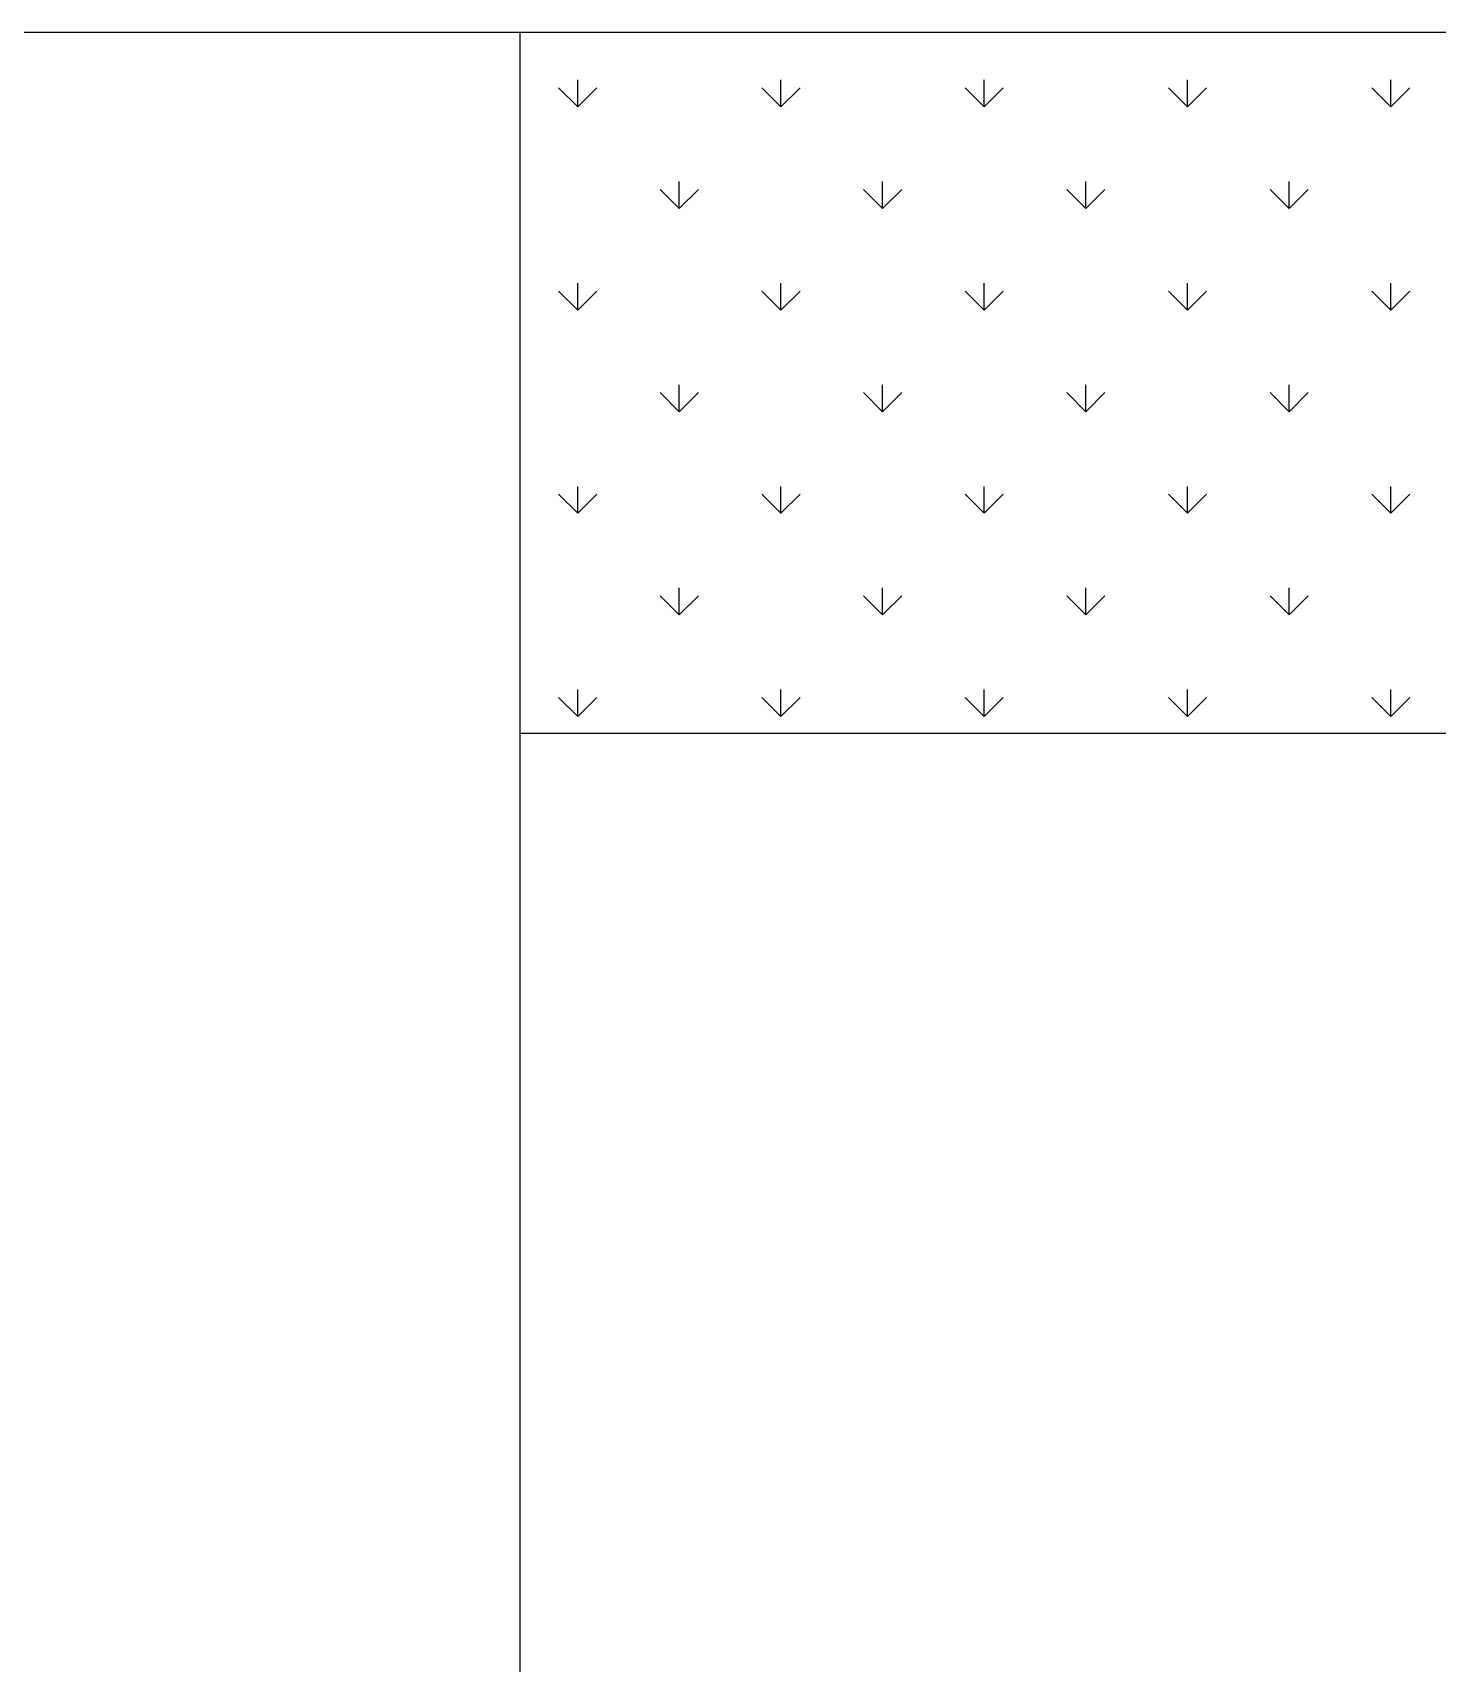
# Model space of a CAD drawing. Header units: inches. Extents: x -580 to 220, y 1335 to 2135.
# Drawn here: x -396.3 to -344.2, y 1973 to 2033.5 of the extents above; entities that cross this region are included whole.
import ezdxf

# ---------------------------------------------------------------- set-up
doc = ezdxf.new("R2010")
doc.units = ezdxf.units.IN
doc.header["$MEASUREMENT"] = 0
for name, color, linetype in [('Corte interior', 7, 'Continuous'), ('Grabado linea bajo', 7, 'Continuous'), ('grabado linea intenso', 7, 'Continuous'), ('grabado linea medio', 7, 'Continuous')]:
    doc.layers.add(name, color=color, linetype=linetype)

# ---------------------------------------------------------------- blocks, each defined once
blk = doc.blocks.new('block 12')
at = {"layer": 'Corte interior', "color": 5, "lineweight": 25}
blk.add_lwpolyline([(-310.238, 2007.546), (-310.238, 1939.546), (-378.238, 1939.546), (-378.238, 2007.546), (-310.238, 2007.546)], dxfattribs=at)
blk = doc.blocks.new('block 14')
at = {"layer": 'grabado linea intenso', "color": 2, "lineweight": 25}
blk.add_open_spline([(-553.238, 1913.546), (-553.238, 1913.546), (-304.238, 1913.546), (-304.238, 1913.546), (-298.716, 1913.546), (-294.238, 1918.023), (-294.238, 1923.546), (-294.238, 1923.546), (-294.238, 2023.546), (-294.238, 2023.546), (-294.238, 2029.069), (-298.716, 2033.546), (-304.238, 2033.546), (-304.238, 2033.546), (-553.238, 2033.546), (-553.238, 2033.546)], degree=3, knots=[0, 0, 0, 0, 1, 1, 1, 2, 2, 2, 3, 3, 3, 4, 4, 4, 5, 5, 5, 5], dxfattribs=at)
blk = doc.blocks.new('block 18')
at = {"layer": 'grabado linea medio', "color": 3, "lineweight": 25}
blk.add_lwpolyline([(-378.238, 2007.546), (-378.238, 2033.546)], dxfattribs=at)
blk = doc.blocks.new('block 258')
at = {"layer": 'Grabado linea bajo', "color": 4, "lineweight": 25}
blk.add_lwpolyline([(-376.102, 2008.161), (-376.102, 2009.161)], dxfattribs=at)
blk = doc.blocks.new('block 259')
at = {"layer": 'Grabado linea bajo', "color": 4, "lineweight": 25}
blk.add_lwpolyline([(-376.102, 2015.704), (-376.102, 2016.704)], dxfattribs=at)
blk = doc.blocks.new('block 260')
at = {"layer": 'Grabado linea bajo', "color": 4, "lineweight": 25}
blk.add_lwpolyline([(-376.102, 2023.247), (-376.102, 2024.248)], dxfattribs=at)
blk = doc.blocks.new('block 261')
at = {"layer": 'Grabado linea bajo', "color": 4, "lineweight": 25}
blk.add_lwpolyline([(-376.102, 2030.791), (-376.102, 2031.791)], dxfattribs=at)
blk = doc.blocks.new('block 262')
at = {"layer": 'Grabado linea bajo', "color": 4, "lineweight": 25}
blk.add_lwpolyline([(-372.331, 2011.932), (-372.331, 2012.932)], dxfattribs=at)
blk = doc.blocks.new('block 263')
at = {"layer": 'Grabado linea bajo', "color": 4, "lineweight": 25}
blk.add_lwpolyline([(-372.331, 2019.476), (-372.331, 2020.476)], dxfattribs=at)
blk = doc.blocks.new('block 264')
at = {"layer": 'Grabado linea bajo', "color": 4, "lineweight": 25}
blk.add_lwpolyline([(-372.331, 2027.019), (-372.331, 2028.019)], dxfattribs=at)
blk = doc.blocks.new('block 265')
at = {"layer": 'Grabado linea bajo', "color": 4, "lineweight": 25}
blk.add_lwpolyline([(-368.559, 2008.161), (-368.559, 2009.161)], dxfattribs=at)
blk = doc.blocks.new('block 266')
at = {"layer": 'Grabado linea bajo', "color": 4, "lineweight": 25}
blk.add_lwpolyline([(-368.559, 2015.704), (-368.559, 2016.704)], dxfattribs=at)
blk = doc.blocks.new('block 267')
at = {"layer": 'Grabado linea bajo', "color": 4, "lineweight": 25}
blk.add_lwpolyline([(-368.559, 2023.247), (-368.559, 2024.248)], dxfattribs=at)
blk = doc.blocks.new('block 268')
at = {"layer": 'Grabado linea bajo', "color": 4, "lineweight": 25}
blk.add_lwpolyline([(-368.559, 2030.791), (-368.559, 2031.791)], dxfattribs=at)
blk = doc.blocks.new('block 269')
at = {"layer": 'Grabado linea bajo', "color": 4, "lineweight": 25}
blk.add_lwpolyline([(-364.787, 2011.932), (-364.787, 2012.932)], dxfattribs=at)
blk = doc.blocks.new('block 270')
at = {"layer": 'Grabado linea bajo', "color": 4, "lineweight": 25}
blk.add_lwpolyline([(-364.787, 2019.476), (-364.787, 2020.476)], dxfattribs=at)
blk = doc.blocks.new('block 271')
at = {"layer": 'Grabado linea bajo', "color": 4, "lineweight": 25}
blk.add_lwpolyline([(-364.787, 2027.019), (-364.787, 2028.019)], dxfattribs=at)
blk = doc.blocks.new('block 272')
at = {"layer": 'Grabado linea bajo', "color": 4, "lineweight": 25}
blk.add_lwpolyline([(-361.015, 2008.161), (-361.015, 2009.161)], dxfattribs=at)
blk = doc.blocks.new('block 273')
at = {"layer": 'Grabado linea bajo', "color": 4, "lineweight": 25}
blk.add_lwpolyline([(-361.015, 2015.704), (-361.015, 2016.704)], dxfattribs=at)
blk = doc.blocks.new('block 274')
at = {"layer": 'Grabado linea bajo', "color": 4, "lineweight": 25}
blk.add_lwpolyline([(-361.015, 2023.247), (-361.015, 2024.248)], dxfattribs=at)
blk = doc.blocks.new('block 275')
at = {"layer": 'Grabado linea bajo', "color": 4, "lineweight": 25}
blk.add_lwpolyline([(-361.015, 2030.791), (-361.015, 2031.791)], dxfattribs=at)
blk = doc.blocks.new('block 276')
at = {"layer": 'Grabado linea bajo', "color": 4, "lineweight": 25}
blk.add_lwpolyline([(-357.244, 2011.932), (-357.244, 2012.932)], dxfattribs=at)
blk = doc.blocks.new('block 277')
at = {"layer": 'Grabado linea bajo', "color": 4, "lineweight": 25}
blk.add_lwpolyline([(-357.244, 2019.476), (-357.244, 2020.476)], dxfattribs=at)
blk = doc.blocks.new('block 278')
at = {"layer": 'Grabado linea bajo', "color": 4, "lineweight": 25}
blk.add_lwpolyline([(-357.244, 2027.019), (-357.244, 2028.019)], dxfattribs=at)
blk = doc.blocks.new('block 279')
at = {"layer": 'Grabado linea bajo', "color": 4, "lineweight": 25}
blk.add_lwpolyline([(-353.472, 2008.161), (-353.472, 2009.161)], dxfattribs=at)
blk = doc.blocks.new('block 280')
at = {"layer": 'Grabado linea bajo', "color": 4, "lineweight": 25}
blk.add_lwpolyline([(-353.472, 2015.704), (-353.472, 2016.704)], dxfattribs=at)
blk = doc.blocks.new('block 281')
at = {"layer": 'Grabado linea bajo', "color": 4, "lineweight": 25}
blk.add_lwpolyline([(-353.472, 2023.247), (-353.472, 2024.248)], dxfattribs=at)
blk = doc.blocks.new('block 282')
at = {"layer": 'Grabado linea bajo', "color": 4, "lineweight": 25}
blk.add_lwpolyline([(-353.472, 2030.791), (-353.472, 2031.791)], dxfattribs=at)
blk = doc.blocks.new('block 283')
at = {"layer": 'Grabado linea bajo', "color": 4, "lineweight": 25}
blk.add_lwpolyline([(-349.7, 2011.932), (-349.7, 2012.932)], dxfattribs=at)
blk = doc.blocks.new('block 284')
at = {"layer": 'Grabado linea bajo', "color": 4, "lineweight": 25}
blk.add_lwpolyline([(-349.7, 2019.476), (-349.7, 2020.476)], dxfattribs=at)
blk = doc.blocks.new('block 285')
at = {"layer": 'Grabado linea bajo', "color": 4, "lineweight": 25}
blk.add_lwpolyline([(-349.7, 2027.019), (-349.7, 2028.019)], dxfattribs=at)
blk = doc.blocks.new('block 286')
at = {"layer": 'Grabado linea bajo', "color": 4, "lineweight": 25}
blk.add_lwpolyline([(-345.929, 2008.161), (-345.929, 2009.161)], dxfattribs=at)
blk = doc.blocks.new('block 287')
at = {"layer": 'Grabado linea bajo', "color": 4, "lineweight": 25}
blk.add_lwpolyline([(-345.929, 2015.704), (-345.929, 2016.704)], dxfattribs=at)
blk = doc.blocks.new('block 288')
at = {"layer": 'Grabado linea bajo', "color": 4, "lineweight": 25}
blk.add_lwpolyline([(-345.929, 2023.247), (-345.929, 2024.248)], dxfattribs=at)
blk = doc.blocks.new('block 289')
at = {"layer": 'Grabado linea bajo', "color": 4, "lineweight": 25}
blk.add_lwpolyline([(-345.929, 2030.791), (-345.929, 2031.791)], dxfattribs=at)
blk = doc.blocks.new('block 945')
at = {"layer": 'Grabado linea bajo', "color": 4, "lineweight": 25}
blk.add_lwpolyline([(-376.102, 2030.791), (-375.395, 2031.498)], dxfattribs=at)
blk = doc.blocks.new('block 955')
at = {"layer": 'Grabado linea bajo', "color": 4, "lineweight": 25}
blk.add_lwpolyline([(-376.102, 2023.247), (-375.395, 2023.955)], dxfattribs=at)
blk = doc.blocks.new('block 956')
at = {"layer": 'Grabado linea bajo', "color": 4, "lineweight": 25}
blk.add_lwpolyline([(-372.331, 2027.019), (-371.623, 2027.726)], dxfattribs=at)
blk = doc.blocks.new('block 957')
at = {"layer": 'Grabado linea bajo', "color": 4, "lineweight": 25}
blk.add_lwpolyline([(-368.559, 2030.791), (-367.852, 2031.498)], dxfattribs=at)
blk = doc.blocks.new('block 965')
at = {"layer": 'Grabado linea bajo', "color": 4, "lineweight": 25}
blk.add_lwpolyline([(-376.102, 2015.704), (-375.395, 2016.411)], dxfattribs=at)
blk = doc.blocks.new('block 966')
at = {"layer": 'Grabado linea bajo', "color": 4, "lineweight": 25}
blk.add_lwpolyline([(-372.331, 2019.476), (-371.623, 2020.183)], dxfattribs=at)
blk = doc.blocks.new('block 967')
at = {"layer": 'Grabado linea bajo', "color": 4, "lineweight": 25}
blk.add_lwpolyline([(-368.559, 2023.247), (-367.852, 2023.955)], dxfattribs=at)
blk = doc.blocks.new('block 968')
at = {"layer": 'Grabado linea bajo', "color": 4, "lineweight": 25}
blk.add_lwpolyline([(-364.787, 2027.019), (-364.08, 2027.726)], dxfattribs=at)
blk = doc.blocks.new('block 969')
at = {"layer": 'Grabado linea bajo', "color": 4, "lineweight": 25}
blk.add_lwpolyline([(-361.015, 2030.791), (-360.308, 2031.498)], dxfattribs=at)
blk = doc.blocks.new('block 975')
at = {"layer": 'Grabado linea bajo', "color": 4, "lineweight": 25}
blk.add_lwpolyline([(-376.102, 2008.161), (-375.395, 2008.868)], dxfattribs=at)
blk = doc.blocks.new('block 976')
at = {"layer": 'Grabado linea bajo', "color": 4, "lineweight": 25}
blk.add_lwpolyline([(-372.331, 2011.932), (-371.623, 2012.639)], dxfattribs=at)
blk = doc.blocks.new('block 977')
at = {"layer": 'Grabado linea bajo', "color": 4, "lineweight": 25}
blk.add_lwpolyline([(-368.559, 2015.704), (-367.852, 2016.411)], dxfattribs=at)
blk = doc.blocks.new('block 978')
at = {"layer": 'Grabado linea bajo', "color": 4, "lineweight": 25}
blk.add_lwpolyline([(-364.787, 2019.476), (-364.08, 2020.183)], dxfattribs=at)
blk = doc.blocks.new('block 979')
at = {"layer": 'Grabado linea bajo', "color": 4, "lineweight": 25}
blk.add_lwpolyline([(-361.015, 2023.247), (-360.308, 2023.955)], dxfattribs=at)
blk = doc.blocks.new('block 980')
at = {"layer": 'Grabado linea bajo', "color": 4, "lineweight": 25}
blk.add_lwpolyline([(-357.244, 2027.019), (-356.537, 2027.726)], dxfattribs=at)
blk = doc.blocks.new('block 981')
at = {"layer": 'Grabado linea bajo', "color": 4, "lineweight": 25}
blk.add_lwpolyline([(-353.472, 2030.791), (-352.765, 2031.498)], dxfattribs=at)
blk = doc.blocks.new('block 985')
at = {"layer": 'Grabado linea bajo', "color": 4, "lineweight": 25}
blk.add_lwpolyline([(-368.559, 2008.161), (-367.852, 2008.868)], dxfattribs=at)
blk = doc.blocks.new('block 986')
at = {"layer": 'Grabado linea bajo', "color": 4, "lineweight": 25}
blk.add_lwpolyline([(-364.787, 2011.932), (-364.08, 2012.639)], dxfattribs=at)
blk = doc.blocks.new('block 987')
at = {"layer": 'Grabado linea bajo', "color": 4, "lineweight": 25}
blk.add_lwpolyline([(-361.015, 2015.704), (-360.308, 2016.411)], dxfattribs=at)
blk = doc.blocks.new('block 988')
at = {"layer": 'Grabado linea bajo', "color": 4, "lineweight": 25}
blk.add_lwpolyline([(-357.244, 2019.476), (-356.537, 2020.183)], dxfattribs=at)
blk = doc.blocks.new('block 989')
at = {"layer": 'Grabado linea bajo', "color": 4, "lineweight": 25}
blk.add_lwpolyline([(-353.472, 2023.247), (-352.765, 2023.955)], dxfattribs=at)
blk = doc.blocks.new('block 990')
at = {"layer": 'Grabado linea bajo', "color": 4, "lineweight": 25}
blk.add_lwpolyline([(-349.7, 2027.019), (-348.993, 2027.726)], dxfattribs=at)
blk = doc.blocks.new('block 991')
at = {"layer": 'Grabado linea bajo', "color": 4, "lineweight": 25}
blk.add_lwpolyline([(-345.929, 2030.791), (-345.221, 2031.498)], dxfattribs=at)
blk = doc.blocks.new('block 993')
at = {"layer": 'Grabado linea bajo', "color": 4, "lineweight": 25}
blk.add_lwpolyline([(-361.015, 2008.161), (-360.308, 2008.868)], dxfattribs=at)
blk = doc.blocks.new('block 994')
at = {"layer": 'Grabado linea bajo', "color": 4, "lineweight": 25}
blk.add_lwpolyline([(-357.244, 2011.932), (-356.537, 2012.639)], dxfattribs=at)
blk = doc.blocks.new('block 995')
at = {"layer": 'Grabado linea bajo', "color": 4, "lineweight": 25}
blk.add_lwpolyline([(-353.472, 2015.704), (-352.765, 2016.411)], dxfattribs=at)
blk = doc.blocks.new('block 996')
at = {"layer": 'Grabado linea bajo', "color": 4, "lineweight": 25}
blk.add_lwpolyline([(-349.7, 2019.476), (-348.993, 2020.183)], dxfattribs=at)
blk = doc.blocks.new('block 997')
at = {"layer": 'Grabado linea bajo', "color": 4, "lineweight": 25}
blk.add_lwpolyline([(-345.929, 2023.247), (-345.221, 2023.955)], dxfattribs=at)
blk = doc.blocks.new('block 1000')
at = {"layer": 'Grabado linea bajo', "color": 4, "lineweight": 25}
blk.add_lwpolyline([(-353.472, 2008.161), (-352.765, 2008.868)], dxfattribs=at)
blk = doc.blocks.new('block 1001')
at = {"layer": 'Grabado linea bajo', "color": 4, "lineweight": 25}
blk.add_lwpolyline([(-349.7, 2011.932), (-348.993, 2012.639)], dxfattribs=at)
blk = doc.blocks.new('block 1002')
at = {"layer": 'Grabado linea bajo', "color": 4, "lineweight": 25}
blk.add_lwpolyline([(-345.929, 2015.704), (-345.221, 2016.411)], dxfattribs=at)
blk = doc.blocks.new('block 1007')
at = {"layer": 'Grabado linea bajo', "color": 4, "lineweight": 25}
blk.add_lwpolyline([(-345.929, 2008.161), (-345.221, 2008.868)], dxfattribs=at)
blk = doc.blocks.new('block 1683')
at = {"layer": 'Grabado linea bajo', "color": 4, "lineweight": 25}
blk.add_lwpolyline([(-376.102, 2008.161), (-376.809, 2008.868)], dxfattribs=at)
blk = doc.blocks.new('block 1687')
at = {"layer": 'Grabado linea bajo', "color": 4, "lineweight": 25}
blk.add_lwpolyline([(-368.559, 2008.161), (-369.266, 2008.868)], dxfattribs=at)
blk = doc.blocks.new('block 1688')
at = {"layer": 'Grabado linea bajo', "color": 4, "lineweight": 25}
blk.add_lwpolyline([(-372.331, 2011.932), (-373.038, 2012.639)], dxfattribs=at)
blk = doc.blocks.new('block 1689')
at = {"layer": 'Grabado linea bajo', "color": 4, "lineweight": 25}
blk.add_lwpolyline([(-376.102, 2015.704), (-376.809, 2016.411)], dxfattribs=at)
blk = doc.blocks.new('block 1694')
at = {"layer": 'Grabado linea bajo', "color": 4, "lineweight": 25}
blk.add_lwpolyline([(-361.015, 2008.161), (-361.723, 2008.868)], dxfattribs=at)
blk = doc.blocks.new('block 1695')
at = {"layer": 'Grabado linea bajo', "color": 4, "lineweight": 25}
blk.add_lwpolyline([(-364.787, 2011.932), (-365.494, 2012.639)], dxfattribs=at)
blk = doc.blocks.new('block 1696')
at = {"layer": 'Grabado linea bajo', "color": 4, "lineweight": 25}
blk.add_lwpolyline([(-368.559, 2015.704), (-369.266, 2016.411)], dxfattribs=at)
blk = doc.blocks.new('block 1697')
at = {"layer": 'Grabado linea bajo', "color": 4, "lineweight": 25}
blk.add_lwpolyline([(-372.331, 2019.476), (-373.038, 2020.183)], dxfattribs=at)
blk = doc.blocks.new('block 1698')
at = {"layer": 'Grabado linea bajo', "color": 4, "lineweight": 25}
blk.add_lwpolyline([(-376.102, 2023.247), (-376.809, 2023.955)], dxfattribs=at)
blk = doc.blocks.new('block 1703')
at = {"layer": 'Grabado linea bajo', "color": 4, "lineweight": 25}
blk.add_lwpolyline([(-353.472, 2008.161), (-354.179, 2008.868)], dxfattribs=at)
blk = doc.blocks.new('block 1704')
at = {"layer": 'Grabado linea bajo', "color": 4, "lineweight": 25}
blk.add_lwpolyline([(-357.244, 2011.932), (-357.951, 2012.639)], dxfattribs=at)
blk = doc.blocks.new('block 1705')
at = {"layer": 'Grabado linea bajo', "color": 4, "lineweight": 25}
blk.add_lwpolyline([(-361.015, 2015.704), (-361.723, 2016.411)], dxfattribs=at)
blk = doc.blocks.new('block 1706')
at = {"layer": 'Grabado linea bajo', "color": 4, "lineweight": 25}
blk.add_lwpolyline([(-364.787, 2019.476), (-365.494, 2020.183)], dxfattribs=at)
blk = doc.blocks.new('block 1707')
at = {"layer": 'Grabado linea bajo', "color": 4, "lineweight": 25}
blk.add_lwpolyline([(-368.559, 2023.247), (-369.266, 2023.955)], dxfattribs=at)
blk = doc.blocks.new('block 1708')
at = {"layer": 'Grabado linea bajo', "color": 4, "lineweight": 25}
blk.add_lwpolyline([(-372.331, 2027.019), (-373.038, 2027.726)], dxfattribs=at)
blk = doc.blocks.new('block 1709')
at = {"layer": 'Grabado linea bajo', "color": 4, "lineweight": 25}
blk.add_lwpolyline([(-376.102, 2030.791), (-376.809, 2031.498)], dxfattribs=at)
blk = doc.blocks.new('block 1714')
at = {"layer": 'Grabado linea bajo', "color": 4, "lineweight": 25}
blk.add_lwpolyline([(-345.929, 2008.161), (-346.636, 2008.868)], dxfattribs=at)
blk = doc.blocks.new('block 1715')
at = {"layer": 'Grabado linea bajo', "color": 4, "lineweight": 25}
blk.add_lwpolyline([(-349.7, 2011.932), (-350.408, 2012.639)], dxfattribs=at)
blk = doc.blocks.new('block 1716')
at = {"layer": 'Grabado linea bajo', "color": 4, "lineweight": 25}
blk.add_lwpolyline([(-353.472, 2015.704), (-354.179, 2016.411)], dxfattribs=at)
blk = doc.blocks.new('block 1717')
at = {"layer": 'Grabado linea bajo', "color": 4, "lineweight": 25}
blk.add_lwpolyline([(-357.244, 2019.476), (-357.951, 2020.183)], dxfattribs=at)
blk = doc.blocks.new('block 1718')
at = {"layer": 'Grabado linea bajo', "color": 4, "lineweight": 25}
blk.add_lwpolyline([(-361.015, 2023.247), (-361.723, 2023.955)], dxfattribs=at)
blk = doc.blocks.new('block 1719')
at = {"layer": 'Grabado linea bajo', "color": 4, "lineweight": 25}
blk.add_lwpolyline([(-364.787, 2027.019), (-365.494, 2027.726)], dxfattribs=at)
blk = doc.blocks.new('block 1720')
at = {"layer": 'Grabado linea bajo', "color": 4, "lineweight": 25}
blk.add_lwpolyline([(-368.559, 2030.791), (-369.266, 2031.498)], dxfattribs=at)
blk = doc.blocks.new('block 1727')
at = {"layer": 'Grabado linea bajo', "color": 4, "lineweight": 25}
blk.add_lwpolyline([(-345.929, 2015.704), (-346.636, 2016.411)], dxfattribs=at)
blk = doc.blocks.new('block 1728')
at = {"layer": 'Grabado linea bajo', "color": 4, "lineweight": 25}
blk.add_lwpolyline([(-349.7, 2019.476), (-350.408, 2020.183)], dxfattribs=at)
blk = doc.blocks.new('block 1729')
at = {"layer": 'Grabado linea bajo', "color": 4, "lineweight": 25}
blk.add_lwpolyline([(-353.472, 2023.247), (-354.179, 2023.955)], dxfattribs=at)
blk = doc.blocks.new('block 1730')
at = {"layer": 'Grabado linea bajo', "color": 4, "lineweight": 25}
blk.add_lwpolyline([(-357.244, 2027.019), (-357.951, 2027.726)], dxfattribs=at)
blk = doc.blocks.new('block 1731')
at = {"layer": 'Grabado linea bajo', "color": 4, "lineweight": 25}
blk.add_lwpolyline([(-361.015, 2030.791), (-361.723, 2031.498)], dxfattribs=at)
blk = doc.blocks.new('block 1740')
at = {"layer": 'Grabado linea bajo', "color": 4, "lineweight": 25}
blk.add_lwpolyline([(-345.929, 2023.247), (-346.636, 2023.955)], dxfattribs=at)
blk = doc.blocks.new('block 1741')
at = {"layer": 'Grabado linea bajo', "color": 4, "lineweight": 25}
blk.add_lwpolyline([(-349.7, 2027.019), (-350.408, 2027.726)], dxfattribs=at)
blk = doc.blocks.new('block 1742')
at = {"layer": 'Grabado linea bajo', "color": 4, "lineweight": 25}
blk.add_lwpolyline([(-353.472, 2030.791), (-354.179, 2031.498)], dxfattribs=at)
blk = doc.blocks.new('block 1753')
at = {"layer": 'Grabado linea bajo', "color": 4, "lineweight": 25}
blk.add_lwpolyline([(-345.929, 2030.791), (-346.636, 2031.498)], dxfattribs=at)

msp = doc.modelspace()

# ---------------------------------------------------------------- block references
at = {"layer": 'Corte interior'}
msp.add_blockref('block 12', (0, 0), dxfattribs=at)
at = {"layer": 'Grabado linea bajo'}
for name in ['block 1709', 'block 261', 'block 945', 'block 1720', 'block 268', 'block 957', 'block 1731', 'block 275', 'block 969', 'block 1742', 'block 282', 'block 981', 'block 1753', 'block 289', 'block 991', 'block 264', 'block 271', 'block 278', 'block 285', 'block 1708', 'block 956', 'block 1719', 'block 968', 'block 1730', 'block 980', 'block 1741', 'block 990', 'block 260', 'block 267', 'block 274', 'block 281', 'block 288', 'block 1698', 'block 955', 'block 1707', 'block 967', 'block 1718', 'block 979', 'block 1729', 'block 989', 'block 1740', 'block 997', 'block 1697', 'block 263', 'block 966', 'block 1706', 'block 270', 'block 978', 'block 1717', 'block 277', 'block 988', 'block 1728', 'block 284', 'block 996', 'block 1689', 'block 259', 'block 965', 'block 1696', 'block 266', 'block 977', 'block 1705', 'block 273', 'block 987', 'block 1716', 'block 280', 'block 995', 'block 1727', 'block 287', 'block 1002', 'block 1688', 'block 262', 'block 976', 'block 1695', 'block 269', 'block 986', 'block 1704', 'block 276', 'block 994', 'block 1715', 'block 283', 'block 1001', 'block 258', 'block 265', 'block 272', 'block 279', 'block 286', 'block 1683', 'block 975', 'block 1687', 'block 985', 'block 1694', 'block 993', 'block 1703', 'block 1000', 'block 1714', 'block 1007']:
    msp.add_blockref(name, (0, 0), dxfattribs=at)
at = {"layer": 'grabado linea intenso'}
msp.add_blockref('block 14', (0, 0), dxfattribs=at)
at = {"layer": 'grabado linea medio'}
msp.add_blockref('block 18', (0, 0), dxfattribs=at)

doc.saveas('drawing.dxf')
